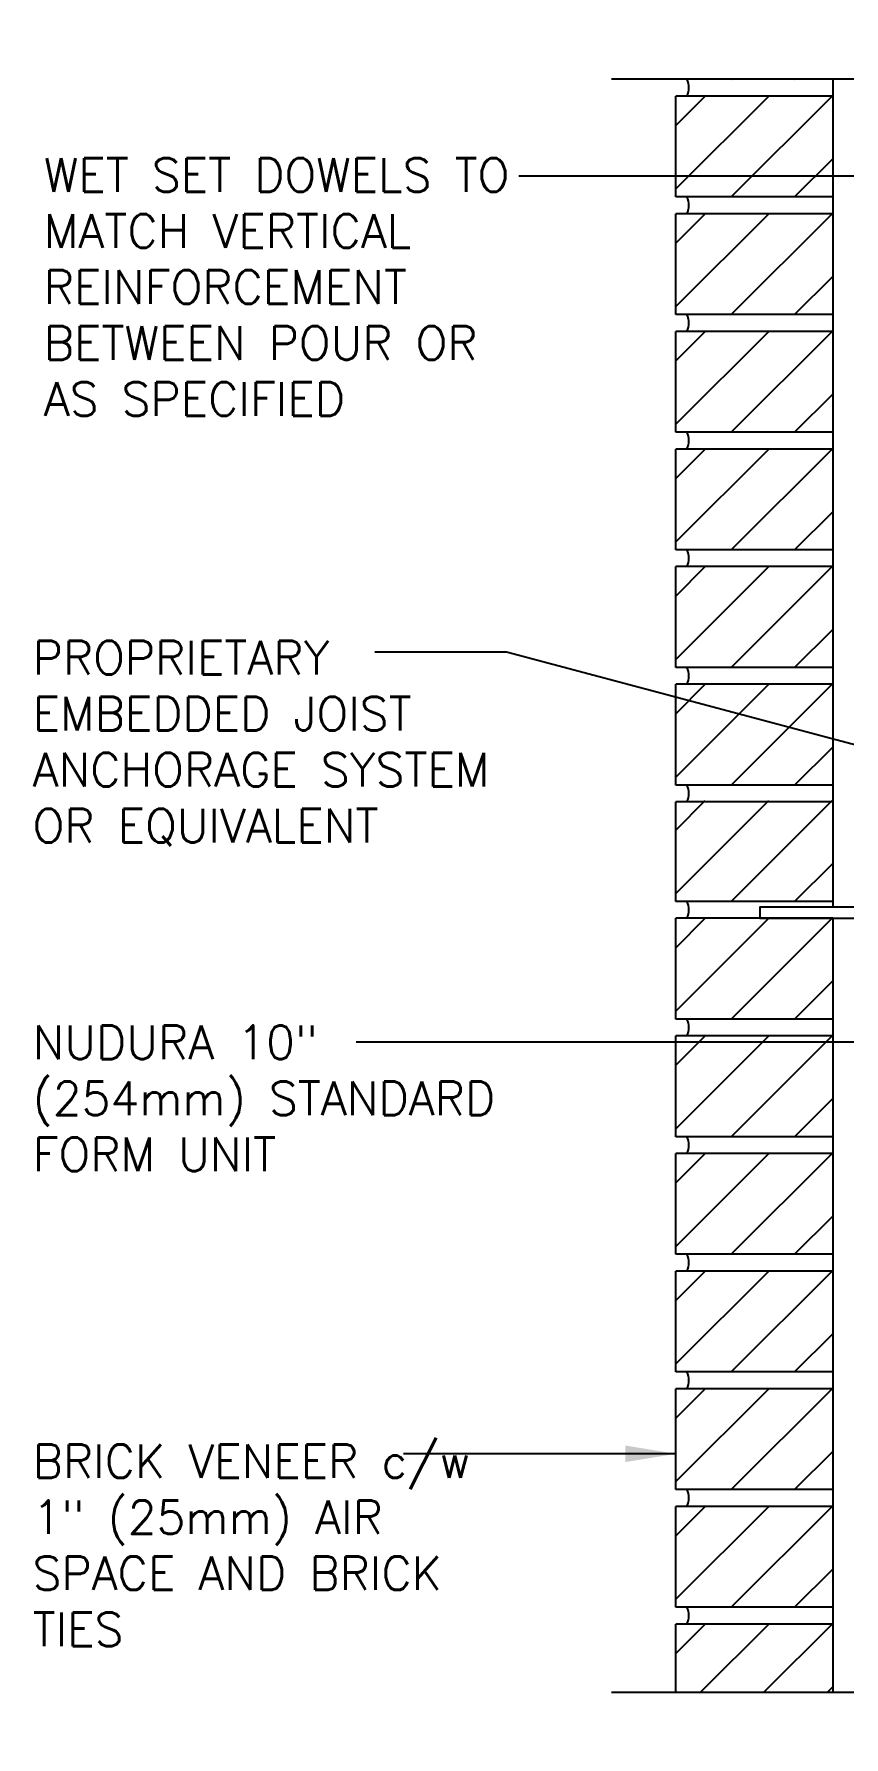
# Model space of a CAD drawing. Header units: inches. Extents: x 109 to 210, y 85 to 161.
# Drawn here: x 156.42 to 174.48, y 122.58 to 160.58 of the extents above; entities that cross this region are included whole.
import ezdxf

# ---------------------------------------------------------------- set-up
doc = ezdxf.new("R2010")
doc.units = ezdxf.units.IN
doc.header["$LTSCALE"] = 0.5
doc.header["$MEASUREMENT"] = 0
for name, color, linetype in [('HATCH', 12, 'Continuous'), ('line25', 2, 'Continuous'), ('LINE9', 9, 'Continuous'), ('TEXT', 4, 'Continuous')]:
    doc.layers.add(name, color=color, linetype=linetype)
doc.styles.add('DIM', font='romans.shx', dxfattribs={"width": 0.7})
doc.styles.add('ROMANS', font='romans.shx', dxfattribs={"height": 0.75})
doc.dimstyles.new('ext_12', dxfattribs={"dimscale": 12, "dimtxt": 0.09375, "dimasz": 0.09375, "dimexe": 0.09375, "dimexo": 0.0625, "dimgap": 0.0625, "dimtad": 1, "dimdec": 1, "dimzin": 3, "dimdsep": 46, "dimlunit": 4, "dimtxsty": 'DIM', "dimcen": 0.09, "dimdle": 0.09375, "dimclrt": 4, "dimadec": 0, "dimazin": 0, "dimtfac": 1, "dimtdec": 1, "dimtmove": 2, "dimatfit": 3, "dimfxl": 1, "dimfrac": 2, "dimtolj": 1, "dimtzin": 0, "dimarcsym": 0})

msp = doc.modelspace()

# ---------------------------------------------------------------- hatches: boundary and pattern name
at = {"layer": 'HATCH'}
h = msp.add_hatch(dxfattribs=at)
h.set_pattern_fill('ANSI31', color=256, scale=8, style=0)
h.set_pattern_definition([(45, (96.9472, 68.9966), (-0.707107, 0.707107), [])])
h.paths.add_polyline_path([(174.232, 159.584), (170.732, 159.584), (170.732, 159.574), (174.232, 159.574)])
h = msp.add_hatch(dxfattribs=at)
h.set_pattern_fill('ANSI31', color=256, scale=8, style=0)
h.set_pattern_definition([(45, (96.9472, 66.3716), (-0.707107, 0.707107), [])])
h.paths.add_polyline_path([(174.232, 156.949), (174.232, 159.199), (170.732, 159.199), (170.732, 156.949)])
h = msp.add_hatch(dxfattribs=at)
h.set_pattern_fill('ANSI31', color=256, scale=8, style=0)
h.set_pattern_definition([(45, (96.9472, 63.7466), (-0.707107, 0.707107), [])])
h.paths.add_polyline_path([(174.232, 154.324), (174.232, 156.574), (170.732, 156.574), (170.732, 154.324)])
h = msp.add_hatch(dxfattribs=at)
h.set_pattern_fill('ANSI31', color=256, scale=8, style=0)
h.set_pattern_definition([(45, (96.9472, 61.1216), (-0.707107, 0.707107), [])])
h.paths.add_polyline_path([(174.232, 151.699), (174.232, 153.949), (170.732, 153.949), (170.732, 151.699)])
h = msp.add_hatch(dxfattribs=at)
h.set_pattern_fill('ANSI31', color=256, scale=8, style=0)
h.set_pattern_definition([(45, (96.9472, 58.4966), (-0.707107, 0.707107), [])])
h.paths.add_polyline_path([(174.232, 149.074), (174.232, 151.324), (170.732, 151.324), (170.732, 149.074)])
h = msp.add_hatch(dxfattribs=at)
h.set_pattern_fill('ANSI31', color=256, scale=8, style=0)
h.set_pattern_definition([(45, (96.9472, 55.8716), (-0.707107, 0.707107), [])])
h.paths.add_polyline_path([(174.232, 146.449), (174.232, 148.699), (170.732, 148.699), (170.732, 146.449)])
h = msp.add_hatch(dxfattribs=at)
h.set_pattern_fill('ANSI31', color=256, scale=8, style=0)
h.set_pattern_definition([(45, (96.9472, 53.2466), (-0.707107, 0.707107), [])])
h.paths.add_polyline_path([(174.232, 143.824), (174.232, 146.074), (170.732, 146.074), (170.732, 143.824)])
h = msp.add_hatch(dxfattribs=at)
h.set_pattern_fill('ANSI31', color=256, scale=8, style=0)
h.set_pattern_definition([(45, (96.9472, 50.6514), (-0.707107, 0.707107), [])])
h.paths.add_polyline_path([(174.232, 141.229), (174.232, 143.479), (170.732, 143.479), (170.732, 141.229)])
h = msp.add_hatch(dxfattribs=at)
h.set_pattern_fill('ANSI31', color=256, scale=8, style=0)
h.set_pattern_definition([(45, (96.9472, 48.0264), (-0.707107, 0.707107), [])])
h.paths.add_polyline_path([(174.232, 138.604), (174.232, 140.854), (170.732, 140.854), (170.732, 138.604)])
h = msp.add_hatch(dxfattribs=at)
h.set_pattern_fill('ANSI31', color=256, scale=8, style=0)
h.set_pattern_definition([(45, (96.9472, 45.4014), (-0.707107, 0.707107), [])])
h.paths.add_polyline_path([(174.232, 135.979), (174.232, 138.229), (170.732, 138.229), (170.732, 135.979)])
h = msp.add_hatch(dxfattribs=at)
h.set_pattern_fill('ANSI31', color=256, scale=8, style=0)
h.set_pattern_definition([(45, (96.9472, 42.7764), (-0.707107, 0.707107), [])])
h.paths.add_polyline_path([(174.232, 133.354), (174.232, 135.604), (170.732, 135.604), (170.732, 133.354)])
h = msp.add_hatch(dxfattribs=at)
h.set_pattern_fill('ANSI31', color=256, scale=8, style=0)
h.set_pattern_definition([(45, (96.9472, 40.1514), (-0.707107, 0.707107), [])])
h.paths.add_polyline_path([(174.232, 130.729), (174.232, 132.979), (170.732, 132.979), (170.732, 130.729)])
h = msp.add_hatch(dxfattribs=at)
h.set_pattern_fill('ANSI31', color=256, scale=8, style=0)
h.set_pattern_definition([(45, (96.9472, 37.5264), (-0.707107, 0.707107), [])])
h.paths.add_polyline_path([(174.232, 128.104), (174.232, 130.354), (170.732, 130.354), (170.732, 128.104)])
h = msp.add_hatch(dxfattribs=at)
h.set_pattern_fill('ANSI31', color=256, scale=8, style=0)
h.set_pattern_definition([(45, (96.9472, 34.9014), (-0.707107, 0.707107), [])])
h.paths.add_polyline_path([(174.232, 125.479), (174.232, 127.729), (170.732, 127.729), (170.732, 125.479)])
h = msp.add_hatch(dxfattribs=at)
h.set_pattern_fill('ANSI31', color=256, scale=8, style=0)
h.set_pattern_definition([(45, (96.9472, 32.2764), (-0.707107, 0.707107), [])])
h.paths.add_polyline_path([(170.732, 123.584), (174.232, 123.584), (174.232, 125.104), (170.732, 125.104)])

# ---------------------------------------------------------------- linework, layer by layer
for centre in [(170.613, 159.387), (170.613, 156.762), (170.613, 154.137), (170.613, 151.512), (170.613, 148.887), (170.613, 146.262), (170.613, 143.637), (170.613, 141.042), (170.613, 138.417), (170.613, 135.792), (170.613, 133.167), (170.613, 130.542), (170.613, 127.917), (170.613, 125.292)]:
    msp.add_arc(centre, 0.413, 333.033, 26.967, dxfattribs=at)
at = {"layer": 'line25'}
for p, q in [((170.732, 159.574), (170.732, 159.584)), ((174.232, 159.574), (170.732, 159.574)), ((174.232, 159.584), (174.232, 141.104)), ((170.732, 156.949), (170.732, 159.199)), ((174.232, 159.199), (170.732, 159.199)), ((174.232, 156.949), (170.732, 156.949)), ((170.732, 154.324), (170.732, 156.574)), ((174.232, 156.574), (170.732, 156.574)), ((174.232, 154.324), (170.732, 154.324)), ((170.732, 151.699), (170.732, 153.949)), ((174.232, 153.949), (170.732, 153.949)), ((174.232, 151.699), (170.732, 151.699)), ((170.732, 149.074), (170.732, 151.324)), ((174.232, 151.324), (170.732, 151.324)), ((174.232, 149.074), (170.732, 149.074)), ((174.232, 148.699), (170.732, 148.699)), ((170.732, 146.449), (170.732, 148.699)), ((174.232, 146.449), (170.732, 146.449)), ((170.732, 143.824), (170.732, 146.074)), ((174.232, 146.074), (170.732, 146.074)), ((174.232, 143.824), (170.732, 143.824)), ((170.732, 141.229), (170.732, 143.449)), ((174.232, 143.449), (170.732, 143.449)), ((174.232, 141.229), (170.732, 141.229)), ((170.732, 138.604), (170.732, 140.854)), ((174.232, 140.854), (170.732, 140.854)), ((174.232, 140.854), (174.232, 123.584)), ((174.232, 138.604), (170.732, 138.604)), ((170.732, 135.979), (170.732, 138.229)), ((174.232, 138.229), (170.732, 138.229)), ((174.232, 135.979), (170.732, 135.979)), ((174.232, 135.604), (170.732, 135.604)), ((170.732, 133.354), (170.732, 135.604)), ((174.232, 133.354), (170.732, 133.354)), ((174.232, 132.979), (170.732, 132.979)), ((170.732, 130.729), (170.732, 132.979)), ((174.232, 130.729), (170.732, 130.729)), ((174.232, 130.354), (170.732, 130.354)), ((170.732, 128.104), (170.732, 130.354)), ((174.232, 128.104), (170.732, 128.104)), ((174.232, 127.729), (170.732, 127.729)), ((170.732, 125.479), (170.732, 127.729)), ((174.232, 125.479), (170.732, 125.479)), ((174.232, 125.104), (170.732, 125.104)), ((170.732, 123.584), (170.732, 125.104))]:
    msp.add_line(p, q, dxfattribs=at)
at = {"layer": 'LINE9'}
for points in [[(169.3, 159.584), (180.044, 159.584), (181.044, 160.584), (181.044, 158.584), (182.044, 159.584), (192.549, 159.584)], [(169.3, 123.584), (180.044, 123.584), (181.044, 124.584), (181.044, 122.584), (182.044, 123.584), (192.549, 123.584)]]:
    msp.add_lwpolyline(points, dxfattribs=at)
msp.add_lwpolyline([(175.607, 144.979), (175.357, 144.979), (175.357, 141.104), (172.607, 141.104), (172.607, 140.854), (175.607, 140.854)], close=True, dxfattribs=at)

# ---------------------------------------------------------------- texts
at = {"layer": 'TEXT', "char_height": 0.75, "attachment_point": 4, "style": 'ROMANS'}
for s, insert, width in [('WET SET DOWELS TO MATCH VERTICAL REINFORCEMENT BETWEEN POUR OR AS SPECIFIED ', (156.637, 154.941), 11.71441), ('PROPRIETARY EMBEDDED JOIST ANCHORAGE SYSTEM OR EQUIVALENT', (156.387, 144.758), 12.48719), ('NUDURA 10" (254mm) STANDARD FORM UNIT', (156.387, 136.836), 11.69947), ('BRICK VENEER c/w 1" (25mm) AIR SPACE AND BRICK TIES', (156.387, 126.863), 10.8749)]:
    msp.add_mtext(s, dxfattribs=dict(at, insert=insert, width=width))

# ---------------------------------------------------------------- leaders
at = {"layer": 'TEXT'}
for points, override in [([(181.333, 157.413), (167.231, 157.413)], {"dimgap": 0.0625, "dimtad": 0}), ([(187.272, 141.384), (166.956, 146.791), (164.018, 146.791)], {"dimtad": 0}), ([(177.36, 138.09), (163.602, 138.09)], {"dimgap": 0.0625, "dimtad": 0}), ([(170.732, 128.902), (164.656, 128.902)], {"dimgap": 0.0625, "dimtad": 0})]:
    msp.add_leader(points, dimstyle='ext_12', override=override, dxfattribs=at)

doc.saveas('drawing.dxf')
